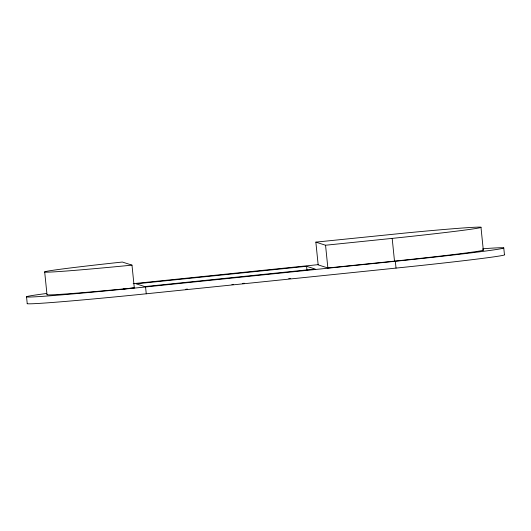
<?xml version="1.0" encoding="UTF-8"?>
<svg xmlns="http://www.w3.org/2000/svg" width="531" height="531" viewBox="0 0 531 531"><rect width="100%" height="100%" fill="white"/><g stroke="black" fill="none" stroke-linecap="round" stroke-linejoin="round"><path stroke-width="0.8" d="M315.852 242.129L407.476 232.81A103.306 2.051 -5.8 0 1 480.787 227.474A103.306 2.051 -5.8 0 1 392.183 238.386L325.549 245.236L315.852 242.129L318.169 264.876L327.866 267.982L394.506 261.126A103.306 2.051 -5.8 0 0 482.54 249.849M318.607 264.604L134.781 283.508A114.338 2.27 -5.8 0 0 133.195 283.673M306.586 266.296L136.155 283.826L144.777 286.587L315.208 269.058L306.586 266.296L306.971 270.087M46.562 293.484A114.338 2.27 -5.8 0 0 40.734 296.477A114.338 2.27 -5.8 0 0 145.56 286.966L395.329 261.272A114.338 2.27 -5.8 0 0 492.383 250.101A114.338 2.27 -5.8 0 0 482.832 248.76M185.817 289.262L187.463 289.09M231.921 284.516L233.574 284.35M242.627 283.415L244.273 283.249M288.731 278.675L290.384 278.503M27.307 303.5A114.338 2.27 -5.8 0 0 146.257 293.789L396.026 268.095A114.338 2.27 -5.8 0 0 504.45 254.661L503.753 247.838M123.657 288.944L134.303 287.882L131.987 265.135L122.342 262.042A104.58 2.071 -5.8 0 0 44.697 272.071L47.02 294.818M480.967 227.202L483.29 249.942M395.329 261.272L396.026 268.095M392.183 238.386L394.506 261.126M325.549 245.236L327.866 267.982M145.56 286.966L146.257 293.789M26.55 296.922L27.247 303.745M134.303 287.882A104.58 2.071 -5.8 0 1 47.465 294.459M131.987 265.135A104.58 2.071 -5.8 0 1 44.697 272.071"/></g></svg>
